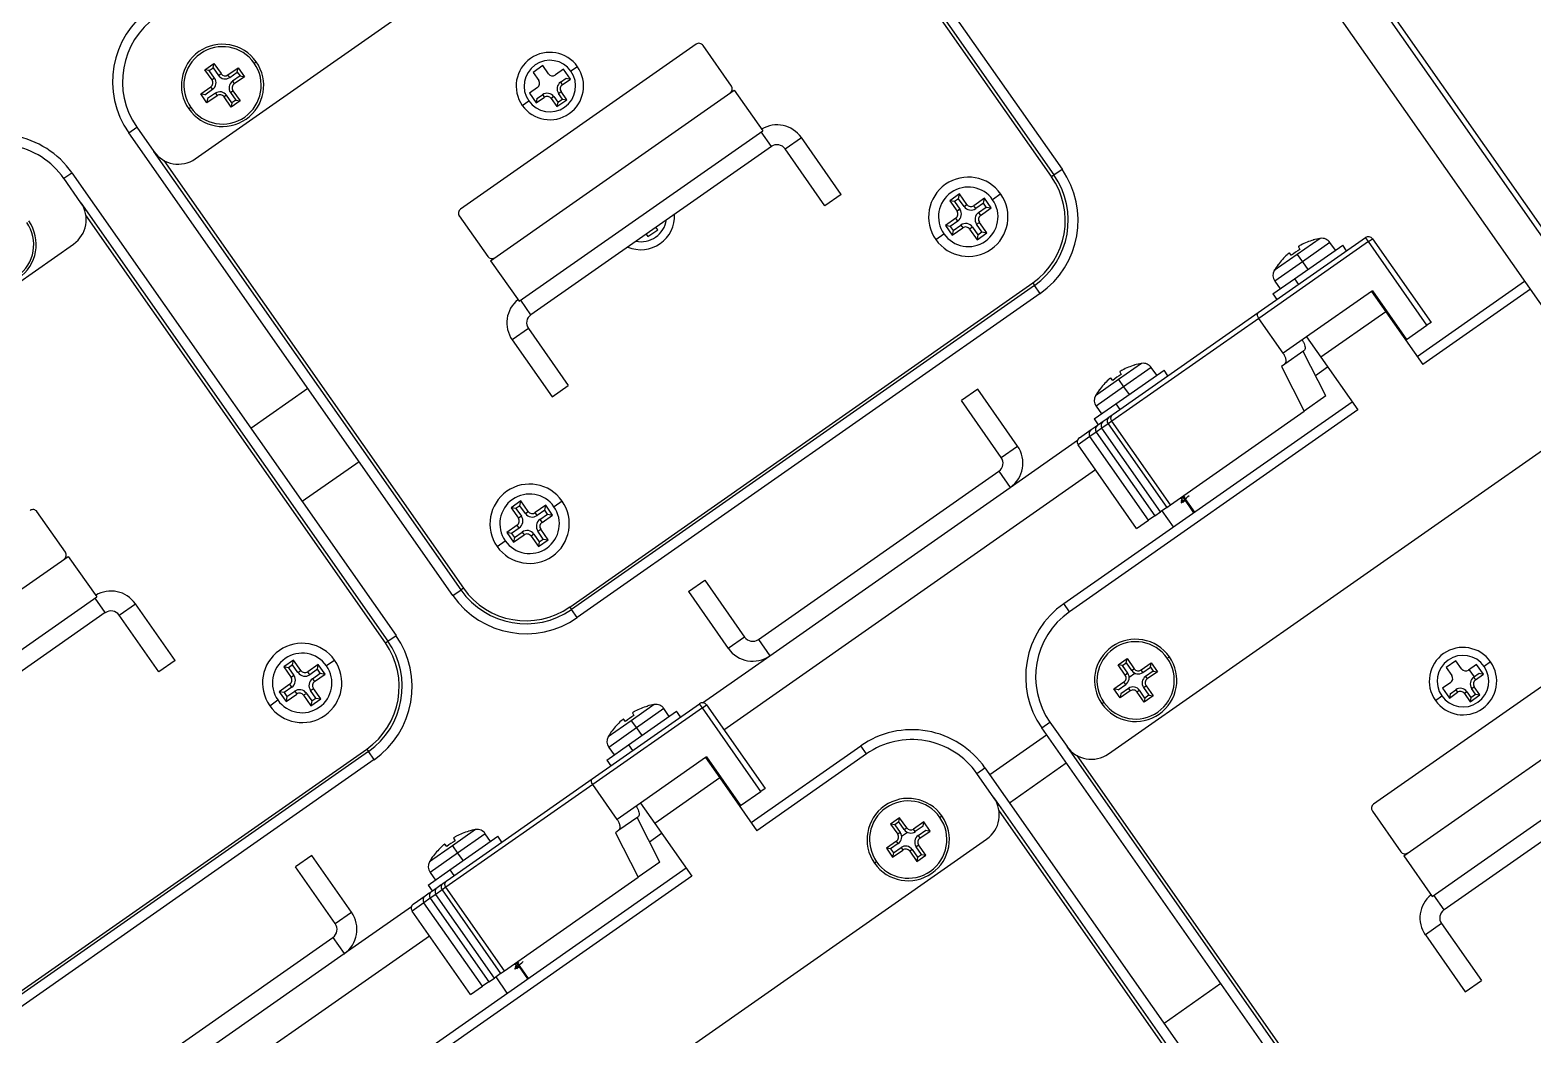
# Model space of a CAD drawing. Header units: millimetres. Extents: x 152904052 to 153933663, y 538271515 to 539240469.
# Drawn here: x 153339870.4 to 153340022, y 538937704.6 to 538937806 of the extents above; entities that cross this region are included whole.
import ezdxf

# ---------------------------------------------------------------- set-up
doc = ezdxf.new("R2010")
doc.units = ezdxf.units.MM
doc.layers.add('POWR', color=5, linetype='Continuous')

msp = doc.modelspace()

# ---------------------------------------------------------------- linework, layer by layer
at = {"layer": 'POWR', "color": 7}
for p, q in [((153340128.75, 538937633.96), (153339942.11, 538937900.51)), ((153339942.52, 538937900.8), (153340129.16, 538937634.24)), ((153340125.48, 538937631.66), (153339938.84, 538937898.22)), ((153339941.79, 538937838.64), (153339974.49, 538937791.95)), ((153339942.69, 538937835.61), (153339973.67, 538937791.37)), ((153339973.42, 538937791.2), (153339943.2, 538937834.36)), ((153339887.07, 538937793), (153339941.96, 538937831.43)), ((153339937.58, 538937804.56), (153339913.82, 538937787.92)), ((153339941.14, 538937800.34), (153339938.28, 538937804.43)), ((153339888.05, 538937801.98), (153339888.95, 538937802.61)), ((153339888.48, 538937801.91), (153339888.05, 538937801.98)), ((153339888.77, 538937800.96), (153339888.05, 538937801.98)), ((153339888.48, 538937801.91), (153339888.87, 538937802.18)), ((153339889.02, 538937801.13), (153339888.48, 538937801.91)), ((153339888.87, 538937802.18), (153339888.95, 538937802.61)), ((153339888.87, 538937802.18), (153339889.41, 538937801.41)), ((153339888.95, 538937802.61), (153339889.67, 538937801.59)), ((153339889.41, 538937801.41), (153339889.67, 538937801.59)), ((153339890.36, 538937801.47), (153339891.39, 538937802.18)), ((153339890.54, 538937801.21), (153339890.36, 538937801.47)), ((153339890.54, 538937801.21), (153339891.31, 538937801.75)), ((153339891.31, 538937801.75), (153339891.39, 538937802.18)), ((153339891.31, 538937801.75), (153339891.59, 538937801.36)), ((153339891.39, 538937802.18), (153339892.02, 538937801.28)), ((153339893.01, 538937802.65), (153339893.22, 538937802.79)), ((153339922.12, 538937802.4), (153339921.14, 538937801.71)), ((153339921.14, 538937801.71), (153339921.71, 538937800.89)), ((153339922.69, 538937801.58), (153339922.12, 538937802.4)), ((153339924.21, 538937802.03), (153339923.39, 538937801.46)), ((153339924.9, 538937801.05), (153339924.21, 538937802.03)), ((153339925.62, 538937802.29), (153339924.96, 538937801.83)), ((153339887.62, 538937799.54), (153339888.64, 538937800.26)), ((153339888.05, 538937799.47), (153339888.82, 538937800.01)), ((153339888.82, 538937800.01), (153339888.64, 538937800.26)), ((153339889.02, 538937801.13), (153339888.77, 538937800.96)), ((153339891.59, 538937801.36), (153339890.82, 538937800.82)), ((153339890.82, 538937800.82), (153339890.99, 538937800.56)), ((153339892.02, 538937801.28), (153339890.99, 538937800.56)), ((153339891.59, 538937801.36), (153339892.02, 538937801.28)), ((153339916.86, 538937782.72), (153339941.43, 538937799.93)), ((153339921.59, 538937800.2), (153339920.77, 538937799.62)), ((153339923.9, 538937800.73), (153339924.47, 538937801.12)), ((153339923.9, 538937800.73), (153339924.08, 538937800.47)), ((153339924.08, 538937800.47), (153339924.9, 538937801.05)), ((153339924.47, 538937801.12), (153339924.9, 538937801.05)), ((153339941.43, 538937799.93), (153339944.3, 538937795.83)), ((153339888.25, 538937798.64), (153339887.62, 538937799.54)), ((153339888.05, 538937799.47), (153339887.62, 538937799.54)), ((153339889.27, 538937799.36), (153339888.25, 538937798.64)), ((153339888.32, 538937799.07), (153339888.25, 538937798.64)), ((153339889.1, 538937799.61), (153339888.32, 538937799.07)), ((153339889.1, 538937799.61), (153339889.27, 538937799.36)), ((153339890.22, 538937799.41), (153339889.97, 538937799.24)), ((153339890.69, 538937798.21), (153339889.97, 538937799.24)), ((153339890.76, 538937798.64), (153339890.22, 538937799.41)), ((153339890.62, 538937799.69), (153339890.87, 538937799.87)), ((153339890.62, 538937799.69), (153339891.16, 538937798.92)), ((153339891.59, 538937798.84), (153339890.69, 538937798.21)), ((153339890.76, 538937798.64), (153339890.69, 538937798.21)), ((153339891.16, 538937798.92), (153339890.76, 538937798.64)), ((153339890.87, 538937799.87), (153339891.59, 538937798.84)), ((153339891.16, 538937798.92), (153339891.59, 538937798.84)), ((153339920.05, 538937798.39), (153339920.7, 538937798.84)), ((153339920.77, 538937799.62), (153339921.46, 538937798.64)), ((153339921.46, 538937798.64), (153339922.28, 538937799.21)), ((153339921.53, 538937799.07), (153339921.46, 538937798.64)), ((153339921.53, 538937799.07), (153339922.1, 538937799.46)), ((153339922.1, 538937799.46), (153339922.28, 538937799.21)), ((153339923.22, 538937799.27), (153339922.97, 538937799.09)), ((153339922.97, 538937799.09), (153339923.55, 538937798.27)), ((153339923.22, 538937799.27), (153339923.62, 538937798.7)), ((153339923.55, 538937798.27), (153339924.53, 538937798.96)), ((153339923.62, 538937798.7), (153339923.55, 538937798.27)), ((153339923.62, 538937798.7), (153339924.1, 538937799.03)), ((153339923.7, 538937799.6), (153339923.96, 538937799.78)), ((153339924.1, 538937799.03), (153339923.7, 538937799.6)), ((153339924.53, 538937798.96), (153339923.96, 538937799.78)), ((153339924.1, 538937799.03), (153339924.53, 538937798.96)), ((153339886.62, 538937798.18), (153339886.42, 538937798.03)), ((153339880.36, 538937795.62), (153339881.18, 538937796.19)), ((153339913.05, 538937748.93), (153339880.36, 538937795.62)), ((153339881.18, 538937796.19), (153339882.9, 538937793.73)), ((153339919.72, 538937778.63), (153339944.3, 538937795.83)), ((153339945.17, 538937794.24), (153339944.13, 538937795.72)), ((153339945.17, 538937794.24), (153339920.92, 538937777.27)), ((153339946.56, 538937794), (153339948.2, 538937795.14)), ((153339950.57, 538937788.26), (153339946.56, 538937794)), ((153339952.21, 538937789.41), (153339948.2, 538937795.14)), ((153339913.87, 538937749.5), (153339882.9, 538937793.73)), ((153339883.89, 538937792.84), (153339914.12, 538937749.67)), ((153339873.8, 538937791.03), (153339874.62, 538937791.6)), ((153339875.52, 538937788.57), (153339873.8, 538937791.03)), ((153339874.62, 538937791.6), (153339907.32, 538937744.91)), ((153339973.42, 538937791.2), (153339973.67, 538937791.37)), ((153339973.67, 538937791.37), (153339974.49, 538937791.95)), ((153339952.21, 538937789.41), (153339950.57, 538937788.26)), ((153339964.14, 538937789.46), (153339963.16, 538937788.77)), ((153339964.05, 538937788.97), (153339964.14, 538937789.46)), ((153339964.89, 538937788.4), (153339964.14, 538937789.46)), ((153339968.3, 538937789.45), (153339967.48, 538937788.87)), ((153339875.52, 538937788.57), (153339906.5, 538937744.34)), ((153339963.16, 538937788.77), (153339963.9, 538937787.71)), ((153339963.65, 538937788.69), (153339963.16, 538937788.77)), ((153339964.05, 538937788.97), (153339963.65, 538937788.69)), ((153339963.65, 538937788.69), (153339964.19, 538937787.91)), ((153339964.19, 538937787.91), (153339963.9, 538937787.71)), ((153339964.6, 538937788.2), (153339964.05, 538937788.97)), ((153339964.6, 538937788.2), (153339964.89, 538937788.4)), ((153339966.65, 538937789.02), (153339965.58, 538937788.27)), ((153339965.78, 538937787.99), (153339965.58, 538937788.27)), ((153339966.56, 538937788.53), (153339965.78, 538937787.99)), ((153339966.07, 538937787.58), (153339966.85, 538937788.12)), ((153339966.27, 538937787.29), (153339967.34, 538937788.04)), ((153339966.56, 538937788.53), (153339966.65, 538937789.02)), ((153339966.85, 538937788.12), (153339966.56, 538937788.53)), ((153339967.34, 538937788.04), (153339966.65, 538937789.02)), ((153339966.85, 538937788.12), (153339967.34, 538937788.04)), ((153339906.25, 538937744.17), (153339876.03, 538937787.33)), ((153339913.7, 538937787.23), (153339916.57, 538937783.13)), ((153339963.78, 538937787.01), (153339962.72, 538937786.27)), ((153339963.98, 538937786.72), (153339963.2, 538937786.18)), ((153339963.49, 538937785.77), (153339964.27, 538937786.32)), ((153339963.98, 538937786.72), (153339963.78, 538937787.01)), ((153339964.27, 538937786.32), (153339964.47, 538937786.03)), ((153339965.86, 538937786.39), (153339966.15, 538937786.59)), ((153339966.4, 538937785.62), (153339965.86, 538937786.39)), ((153339966.07, 538937787.58), (153339966.27, 538937787.29)), ((153339966.89, 538937785.53), (153339966.15, 538937786.59)), ((153339932.55, 538937785.41), (153339932.72, 538937785.16)), ((153339932.72, 538937785.16), (153339933.71, 538937785.85)), ((153339933.71, 538937785.85), (153339933.53, 538937786.1)), ((153339961.75, 538937784.86), (153339962.57, 538937785.43)), ((153339962.72, 538937786.27), (153339963.4, 538937785.28)), ((153339963.2, 538937786.18), (153339962.72, 538937786.27)), ((153339963.2, 538937786.18), (153339963.49, 538937785.77)), ((153339963.4, 538937785.28), (153339964.47, 538937786.03)), ((153339963.49, 538937785.77), (153339963.4, 538937785.28)), ((153339965.45, 538937786.11), (153339965.16, 538937785.91)), ((153339965.16, 538937785.91), (153339965.91, 538937784.84)), ((153339965.45, 538937786.11), (153339966, 538937785.33)), ((153339965.91, 538937784.84), (153339966.89, 538937785.53)), ((153339966, 538937785.33), (153339965.91, 538937784.84)), ((153339966, 538937785.33), (153339966.4, 538937785.62)), ((153339966.4, 538937785.62), (153339966.89, 538937785.53)), ((153339994.28, 538937777.48), (153340005.09, 538937785.05)), ((153340000.53, 538937784.97), (153339998.21, 538937783.35)), ((153339999.83, 538937784.82), (153339999.84, 538937784.8)), ((153340005.38, 538937784.64), (153340005.09, 538937785.05)), ((153340005.38, 538937784.64), (153340005.79, 538937784.93)), ((153340005.79, 538937784.93), (153340011.7, 538937776.49)), ((153339819.9, 538937745.96), (153339874.79, 538937784.39)), ((153340005.38, 538937784.64), (153339994.32, 538937776.9)), ((153339998.21, 538937783.35), (153339995.89, 538937781.72)), ((153339997.64, 538937783.26), (153339997.44, 538937783.5)), ((153339997.94, 538937780.9), (153340002.79, 538937784.3)), ((153339998.21, 538937783.35), (153339998.73, 538937782.61)), ((153339998.33, 538937784.13), (153339998.48, 538937783.85)), ((153340001.51, 538937784.56), (153339998.73, 538937782.61)), ((153340002.06, 538937783.78), (153340001.51, 538937784.56)), ((153340003.19, 538937783.72), (153340002.79, 538937784.3)), ((153340011.29, 538937776.21), (153340005.38, 538937784.64)), ((153339916.86, 538937782.72), (153339919.72, 538937778.63)), ((153339998.73, 538937782.61), (153339995.94, 538937780.66)), ((153339996.29, 538937782.31), (153339996.27, 538937782.33)), ((153339998.73, 538937782.61), (153339999.27, 538937781.83)), ((153339924.84, 538937747.78), (153339971.53, 538937780.48)), ((153339971.7, 538937780.23), (153339925.01, 538937747.54)), ((153339971.53, 538937780.48), (153339971.7, 538937780.23)), ((153339972.28, 538937779.41), (153339971.7, 538937780.23)), ((153339995.75, 538937779.36), (153339997.94, 538937780.9)), ((153339995.94, 538937780.66), (153339996.48, 538937779.88)), ((153339997.94, 538937780.9), (153339998.34, 538937780.33)), ((153340010.29, 538937773.07), (153340021.14, 538937780.67)), ((153339920.92, 538937777.27), (153339919.89, 538937778.74)), ((153339972.28, 538937779.41), (153339925.59, 538937746.72)), ((153339995.75, 538937779.36), (153339996.15, 538937778.79)), ((153340005.7, 538937779.62), (153339999.15, 538937775.03)), ((153340005.8, 538937779.69), (153340005.7, 538937779.62)), ((153340005.7, 538937779.62), (153340007.14, 538937777.57)), ((153340005.8, 538937779.69), (153340009.24, 538937774.77)), ((153340005.97, 538937779.44), (153340005.87, 538937779.37)), ((153340006.03, 538937779.36), (153340005.97, 538937779.23)), ((153340021.72, 538937779.85), (153340010.86, 538937772.25)), ((153339979.63, 538937767.22), (153339994.28, 538937777.48)), ((153340007.14, 538937777.57), (153340000.58, 538937772.98)), ((153340007.14, 538937777.57), (153340010.86, 538937772.25)), ((153339920.67, 538937775.87), (153339919.04, 538937774.73)), ((153339920.67, 538937775.87), (153339924.69, 538937770.14)), ((153339994.32, 538937776.9), (153339979.51, 538937766.53)), ((153339996.79, 538937773.38), (153339994.32, 538937776.9)), ((153340009.24, 538937774.77), (153340011.29, 538937776.21)), ((153340011.7, 538937776.49), (153340011.29, 538937776.21)), ((153339919.04, 538937774.73), (153339923.05, 538937768.99)), ((153339999.15, 538937775.03), (153339996.79, 538937773.38)), ((153339999.15, 538937775.03), (153340000.58, 538937772.98)), ((153340009.24, 538937774.77), (153340009.14, 538937774.71)), ((153339998.88, 538937773.62), (153339996.97, 538937772.28)), ((153340001.09, 538937769.07), (153339998.8, 538937773.57)), ((153340000.58, 538937772.98), (153340004.31, 538937767.66)), ((153339979.92, 538937768.28), (153339984.77, 538937771.68)), ((153339982.51, 538937772.35), (153339980.19, 538937770.73)), ((153339980.3, 538937771.51), (153339980.46, 538937771.23)), ((153339983.49, 538937771.94), (153339980.7, 538937769.99)), ((153339981.8, 538937772.2), (153339981.81, 538937772.18)), ((153339984.03, 538937771.16), (153339983.49, 538937771.94)), ((153339985.17, 538937771.11), (153339984.77, 538937771.68)), ((153339996.97, 538937772.28), (153339996.63, 538937772.05)), ((153339996.63, 538937772.05), (153339998.92, 538937767.55)), ((153340000.04, 538937771.14), (153340001.27, 538937772)), ((153339898.42, 538937769.82), (153339892.69, 538937765.8)), ((153339923.05, 538937768.99), (153339924.69, 538937770.14)), ((153339965.98, 538937769.75), (153339964.34, 538937768.6)), ((153339969.99, 538937764.02), (153339965.98, 538937769.75)), ((153339980.19, 538937770.73), (153339977.87, 538937769.1)), ((153339980.7, 538937769.99), (153339977.92, 538937768.04)), ((153339978.27, 538937769.7), (153339978.25, 538937769.71)), ((153339979.62, 538937770.64), (153339979.42, 538937770.88)), ((153339980.19, 538937770.73), (153339980.7, 538937769.99)), ((153339980.7, 538937769.99), (153339981.25, 538937769.21)), ((153339968.35, 538937762.87), (153339964.34, 538937768.6)), ((153339974.66, 538937748.12), (153340003.74, 538937768.48)), ((153339977.73, 538937766.75), (153339979.92, 538937768.28)), ((153339979.16, 538937732.96), (153340029.75, 538937768.38)), ((153339979.92, 538937768.28), (153339980.32, 538937767.71)), ((153340001.09, 538937769.07), (153339998.92, 538937767.55)), ((153340004.31, 538937767.66), (153339975.23, 538937747.3)), ((153339977.73, 538937766.75), (153339978.13, 538937766.17)), ((153339977.92, 538937768.04), (153339978.46, 538937767.26)), ((153339978.62, 538937766.52), (153339979.03, 538937766.81)), ((153339979.03, 538937766.81), (153339979.06, 538937766.83)), ((153339979.03, 538937766.81), (153339979.08, 538937766.74)), ((153339979.06, 538937766.83), (153339979.25, 538937766.96)), ((153339979.25, 538937766.96), (153339979.63, 538937767.22)), ((153339985.42, 538937758.1), (153339998.92, 538937767.55)), ((153339976.23, 538937764.84), (153339977.42, 538937765.68)), ((153339977.93, 538937765.42), (153339977.3, 538937764.98)), ((153339977.42, 538937765.68), (153339977.83, 538937765.97)), ((153339977.83, 538937765.97), (153339977.86, 538937765.99)), ((153339977.83, 538937765.97), (153339977.88, 538937765.9)), ((153339977.86, 538937765.99), (153339978.05, 538937766.12)), ((153339978.5, 538937765.82), (153339977.93, 538937765.42)), ((153339977.93, 538937765.42), (153339983.84, 538937756.98)), ((153339977.93, 538937765.42), (153339983.84, 538937756.99)), ((153339977.93, 538937765.42), (153339977.93, 538937765.42)), ((153339978.05, 538937766.12), (153339978.62, 538937766.52)), ((153339979.13, 538937766.26), (153339978.5, 538937765.82)), ((153339984.41, 538937757.39), (153339978.5, 538937765.82)), ((153339979.51, 538937766.53), (153339979.13, 538937766.26)), ((153339979.13, 538937766.26), (153339985.04, 538937757.83)), ((153339979.13, 538937766.26), (153339985.04, 538937757.83)), ((153339979.13, 538937766.26), (153339979.13, 538937766.26)), ((153339985.42, 538937758.1), (153339979.51, 538937766.53)), ((153339968.35, 538937762.87), (153339969.99, 538937764.02)), ((153339969.26, 538937759.84), (153339976.06, 538937764.6)), ((153339977.3, 538937764.98), (153339976.11, 538937764.15)), ((153339982.01, 538937755.71), (153339976.11, 538937764.15)), ((153339983.21, 538937756.55), (153339977.3, 538937764.98)), ((153339903.59, 538937762.44), (153339897.85, 538937758.43)), ((153339940.37, 538937735.4), (153339977.85, 538937761.65)), ((153339943.86, 538937744.5), (153339968.11, 538937761.48)), ((153339968.11, 538937761.48), (153339969.26, 538937759.84)), ((153339945.01, 538937742.86), (153339969.26, 538937759.84)), ((153339919.91, 538937758.49), (153339918.92, 538937757.8)), ((153339919.41, 538937757.71), (153339918.92, 538937757.8)), ((153339918.92, 538937757.8), (153339919.67, 538937756.74)), ((153339919.82, 538937758), (153339919.41, 538937757.71)), ((153339919.41, 538937757.71), (153339919.96, 538937756.94)), ((153339919.82, 538937758), (153339919.91, 538937758.49)), ((153339920.36, 538937757.22), (153339919.82, 538937758)), ((153339920.65, 538937757.42), (153339919.91, 538937758.49)), ((153339922.41, 538937758.05), (153339921.35, 538937757.3)), ((153339922.33, 538937757.56), (153339921.55, 538937757.01)), ((153339922.33, 538937757.56), (153339922.41, 538937758.05)), ((153339922.61, 538937757.15), (153339922.33, 538937757.56)), ((153339923.1, 538937757.06), (153339922.41, 538937758.05)), ((153339924.07, 538937758.47), (153339923.25, 538937757.9)), ((153339985.04, 538937757.83), (153339984.41, 538937757.39)), ((153339985.72, 538937755.86), (153339984.57, 538937757.5)), ((153339985.04, 538937757.83), (153339985.42, 538937758.1)), ((153339985.04, 538937757.83), (153339985.04, 538937757.83)), ((153339986.37, 538937758.76), (153339986.56, 538937758.76)), ((153339986.66, 538937758.35), (153339986.47, 538937758.27)), ((153339986.62, 538937758.93), (153339987.76, 538937757.29)), ((153339986.66, 538937758.35), (153339986.89, 538937758.55)), ((153339986.83, 538937758.47), (153339986.66, 538937758.35)), ((153339986.69, 538937758.98), (153339987.83, 538937757.34)), ((153339873.97, 538937753.3), (153339871.1, 538937757.4)), ((153339919.55, 538937756.04), (153339918.48, 538937755.29)), ((153339919.75, 538937755.75), (153339919.55, 538937756.04)), ((153339919.96, 538937756.94), (153339919.67, 538937756.74)), ((153339920.36, 538937757.22), (153339920.65, 538937757.42)), ((153339921.55, 538937757.01), (153339921.35, 538937757.3)), ((153339921.83, 538937756.61), (153339922.61, 538937757.15)), ((153339921.83, 538937756.61), (153339922.04, 538937756.32)), ((153339922.04, 538937756.32), (153339923.1, 538937757.06)), ((153339922.61, 538937757.15), (153339923.1, 538937757.06)), ((153339982.01, 538937755.71), (153339983.21, 538937756.55)), ((153339983.84, 538937756.98), (153339983.21, 538937756.55)), ((153339983.84, 538937756.99), (153339984.41, 538937757.39)), ((153339983.84, 538937756.99), (153339983.84, 538937756.98)), ((153339917.51, 538937753.88), (153339918.33, 538937754.46)), ((153339918.48, 538937755.29), (153339919.17, 538937754.31)), ((153339918.97, 538937755.21), (153339918.48, 538937755.29)), ((153339919.75, 538937755.75), (153339918.97, 538937755.21)), ((153339918.97, 538937755.21), (153339919.26, 538937754.8)), ((153339919.17, 538937754.31), (153339920.23, 538937755.06)), ((153339919.26, 538937754.8), (153339919.17, 538937754.31)), ((153339919.26, 538937754.8), (153339920.03, 538937755.34)), ((153339920.03, 538937755.34), (153339920.23, 538937755.06)), ((153339921.22, 538937755.13), (153339920.93, 538937754.93)), ((153339920.93, 538937754.93), (153339921.68, 538937753.87)), ((153339921.22, 538937755.13), (153339921.76, 538937754.36)), ((153339921.63, 538937755.42), (153339921.91, 538937755.62)), ((153339922.17, 538937754.64), (153339921.63, 538937755.42)), ((153339921.68, 538937753.87), (153339922.66, 538937754.56)), ((153339921.76, 538937754.36), (153339922.17, 538937754.64)), ((153339922.66, 538937754.56), (153339921.91, 538937755.62)), ((153339922.17, 538937754.64), (153339922.66, 538937754.56)), ((153339921.76, 538937754.36), (153339921.68, 538937753.87)), ((153339849.68, 538937735.69), (153339874.26, 538937752.89)), ((153339874.26, 538937752.89), (153339877.13, 538937748.8)), ((153339936.82, 538937749.33), (153339938.45, 538937750.48)), ((153339938.45, 538937750.48), (153339942.47, 538937744.74)), ((153339852.55, 538937731.59), (153339877.13, 538937748.8)), ((153339878, 538937747.21), (153339876.96, 538937748.68)), ((153339913.05, 538937748.93), (153339913.87, 538937749.5)), ((153339914.12, 538937749.67), (153339913.87, 538937749.5)), ((153339936.82, 538937749.33), (153339940.83, 538937743.6)), ((153339878, 538937747.21), (153339853.75, 538937730.23)), ((153339879.39, 538937746.96), (153339881.03, 538937748.11)), ((153339883.4, 538937741.23), (153339879.39, 538937746.96)), ((153339885.04, 538937742.38), (153339881.03, 538937748.11)), ((153339924.84, 538937747.78), (153339925.01, 538937747.54)), ((153339925.59, 538937746.72), (153339925.01, 538937747.54)), ((153339975.23, 538937747.3), (153339974.66, 538937748.12)), ((153339906.25, 538937744.17), (153339906.5, 538937744.34)), ((153339906.5, 538937744.34), (153339907.32, 538937744.91)), ((153339942.47, 538937744.74), (153339940.83, 538937743.6)), ((153339943.86, 538937744.5), (153339945.01, 538937742.86)), ((153340029.67, 538937744.52), (153340005.91, 538937727.89)), ((153339885.04, 538937742.38), (153339883.4, 538937741.23)), ((153339896.97, 538937742.43), (153339895.99, 538937741.74)), ((153339896.88, 538937741.94), (153339896.97, 538937742.43)), ((153339897.72, 538937741.36), (153339896.97, 538937742.43)), ((153339901.13, 538937742.41), (153339900.31, 538937741.84)), ((153339938.23, 538937738.11), (153339945.01, 538937742.86)), ((153339980.14, 538937741.94), (153339981.04, 538937742.58)), ((153339980.96, 538937742.15), (153339981.04, 538937742.58)), ((153339981.04, 538937742.58), (153339981.76, 538937741.55)), ((153339985.1, 538937742.61), (153339985.31, 538937742.76)), ((153340014.21, 538937742.36), (153340013.23, 538937741.67)), ((153340014.78, 538937741.54), (153340014.21, 538937742.36)), ((153339895.99, 538937741.74), (153339896.73, 538937740.68)), ((153339896.48, 538937741.65), (153339895.99, 538937741.74)), ((153339896.88, 538937741.94), (153339896.48, 538937741.65)), ((153339896.48, 538937741.65), (153339897.02, 538937740.88)), ((153339897.02, 538937740.88), (153339896.73, 538937740.68)), ((153339897.43, 538937741.16), (153339896.88, 538937741.94)), ((153339897.43, 538937741.16), (153339897.72, 538937741.36)), ((153339899.48, 538937741.99), (153339898.41, 538937741.24)), ((153339898.61, 538937740.95), (153339898.41, 538937741.24)), ((153339899.39, 538937741.5), (153339898.61, 538937740.95)), ((153339898.9, 538937740.55), (153339899.68, 538937741.09)), ((153339899.1, 538937740.26), (153339900.17, 538937741)), ((153339899.39, 538937741.5), (153339899.48, 538937741.99)), ((153339899.68, 538937741.09), (153339899.39, 538937741.5)), ((153339900.17, 538937741), (153339899.48, 538937741.99)), ((153339899.68, 538937741.09), (153339900.17, 538937741)), ((153339980.57, 538937741.87), (153339980.14, 538937741.94)), ((153339980.86, 538937740.92), (153339980.14, 538937741.94)), ((153339980.57, 538937741.87), (153339980.96, 538937742.15)), ((153339981.11, 538937741.1), (153339980.57, 538937741.87)), ((153339981.11, 538937741.1), (153339980.86, 538937740.92)), ((153339980.96, 538937742.15), (153339981.5, 538937741.38)), ((153339981.25, 538937740.71), (153339981.82, 538937741.11)), ((153339981.5, 538937741.38), (153339981.76, 538937741.55)), ((153339982.45, 538937741.43), (153339983.48, 538937742.15)), ((153339982.63, 538937741.18), (153339982.45, 538937741.43)), ((153339982.63, 538937741.18), (153339983.4, 538937741.72)), ((153339983.68, 538937741.32), (153339982.91, 538937740.78)), ((153339984.11, 538937741.24), (153339983.08, 538937740.53)), ((153339983.4, 538937741.72), (153339983.48, 538937742.15)), ((153339983.4, 538937741.72), (153339983.68, 538937741.32)), ((153339983.48, 538937742.15), (153339984.11, 538937741.24)), ((153339983.68, 538937741.32), (153339984.11, 538937741.24)), ((153340013.23, 538937741.67), (153340013.8, 538937740.86)), ((153340016.3, 538937741.99), (153340015.48, 538937741.42)), ((153340016.07, 538937740.75), (153340015.56, 538937741.48)), ((153340015.99, 538937740.69), (153340016.56, 538937741.09)), ((153340016.17, 538937740.44), (153340016.99, 538937741.01)), ((153340016.99, 538937741.01), (153340016.3, 538937741.99)), ((153340016.56, 538937741.09), (153340016.99, 538937741.01)), ((153340017.71, 538937742.25), (153340017.05, 538937741.79)), ((153339896.61, 538937739.98), (153339895.54, 538937739.23)), ((153339896.81, 538937739.69), (153339896.03, 538937739.15)), ((153339896.81, 538937739.69), (153339896.61, 538937739.98)), ((153339898.69, 538937739.36), (153339898.98, 538937739.56)), ((153339899.23, 538937738.58), (153339898.69, 538937739.36)), ((153339898.9, 538937740.55), (153339899.1, 538937740.26)), ((153339899.72, 538937738.5), (153339898.98, 538937739.56)), ((153339979.71, 538937739.51), (153339980.73, 538937740.22)), ((153339980.34, 538937738.61), (153339979.71, 538937739.51)), ((153339980.14, 538937739.43), (153339979.71, 538937739.51)), ((153339980.14, 538937739.43), (153339980.91, 538937739.97)), ((153339981.36, 538937739.32), (153339980.34, 538937738.61)), ((153339981.19, 538937739.57), (153339980.41, 538937739.03)), ((153339980.91, 538937739.97), (153339980.73, 538937740.22)), ((153339981.19, 538937739.57), (153339981.36, 538937739.32)), ((153339982.31, 538937739.38), (153339982.06, 538937739.2)), ((153339982.85, 538937738.6), (153339982.31, 538937739.38)), ((153339982.71, 538937739.65), (153339982.96, 538937739.83)), ((153339982.71, 538937739.65), (153339983.25, 538937738.88)), ((153339982.91, 538937740.78), (153339983.08, 538937740.53)), ((153339982.96, 538937739.83), (153339983.68, 538937738.81)), ((153340008.95, 538937722.68), (153340033.52, 538937739.89)), ((153340013.68, 538937740.16), (153340012.86, 538937739.59)), ((153340012.86, 538937739.59), (153340013.55, 538937738.6)), ((153340013.62, 538937739.03), (153340014.19, 538937739.43)), ((153340014.19, 538937739.43), (153340014.37, 538937739.18)), ((153340015.79, 538937739.57), (153340016.05, 538937739.74)), ((153340016.19, 538937739), (153340015.79, 538937739.57)), ((153340015.99, 538937740.69), (153340016.17, 538937740.44)), ((153340016.62, 538937738.92), (153340016.05, 538937739.74)), ((153339894.58, 538937737.82), (153339895.4, 538937738.4)), ((153339895.54, 538937739.23), (153339896.23, 538937738.25)), ((153339896.03, 538937739.15), (153339895.54, 538937739.23)), ((153339896.03, 538937739.15), (153339896.32, 538937738.74)), ((153339896.23, 538937738.25), (153339897.3, 538937739)), ((153339896.32, 538937738.74), (153339896.23, 538937738.25)), ((153339896.32, 538937738.74), (153339897.1, 538937739.28)), ((153339897.1, 538937739.28), (153339897.3, 538937739)), ((153339898.28, 538937739.07), (153339897.99, 538937738.87)), ((153339897.99, 538937738.87), (153339898.74, 538937737.81)), ((153339898.28, 538937739.07), (153339898.83, 538937738.3)), ((153339898.74, 538937737.81), (153339899.72, 538937738.5)), ((153339898.83, 538937738.3), (153339898.74, 538937737.81)), ((153339898.83, 538937738.3), (153339899.23, 538937738.58)), ((153339899.23, 538937738.58), (153339899.72, 538937738.5)), ((153339927.11, 538937730.45), (153339937.92, 538937738.02)), ((153339933.36, 538937737.94), (153339931.04, 538937736.31)), ((153339932.65, 538937737.78), (153339932.67, 538937737.77)), ((153339938.21, 538937737.61), (153339937.92, 538937738.02)), ((153339938.21, 538937737.61), (153339938.62, 538937737.9)), ((153339938.62, 538937737.9), (153339944.53, 538937729.46)), ((153339978.71, 538937738.14), (153339978.51, 538937738)), ((153339980.41, 538937739.03), (153339980.34, 538937738.61)), ((153339982.78, 538937738.18), (153339982.06, 538937739.2)), ((153339983.68, 538937738.81), (153339982.78, 538937738.18)), ((153339982.85, 538937738.6), (153339982.78, 538937738.18)), ((153339983.25, 538937738.88), (153339982.85, 538937738.6)), ((153339983.25, 538937738.88), (153339983.68, 538937738.81)), ((153340012.14, 538937738.35), (153340012.79, 538937738.81)), ((153340013.55, 538937738.6), (153340014.37, 538937739.18)), ((153340013.62, 538937739.03), (153340013.55, 538937738.6)), ((153340015.31, 538937739.23), (153340015.06, 538937739.05)), ((153340015.06, 538937739.05), (153340015.64, 538937738.23)), ((153340015.31, 538937739.23), (153340015.71, 538937738.66)), ((153340015.64, 538937738.23), (153340016.62, 538937738.92)), ((153340015.71, 538937738.66), (153340015.64, 538937738.23)), ((153340015.71, 538937738.66), (153340016.19, 538937739)), ((153340016.19, 538937739), (153340016.62, 538937738.92)), ((153339938.21, 538937737.61), (153339927.15, 538937729.87)), ((153339931.04, 538937736.31), (153339928.72, 538937734.69)), ((153339930.47, 538937736.23), (153339930.27, 538937736.47)), ((153339930.77, 538937733.87), (153339935.62, 538937737.26)), ((153339931.04, 538937736.31), (153339931.56, 538937735.58)), ((153339931.16, 538937737.09), (153339931.31, 538937736.82)), ((153339934.34, 538937737.53), (153339931.56, 538937735.58)), ((153339934.88, 538937736.75), (153339934.34, 538937737.53)), ((153339936.02, 538937736.69), (153339935.62, 538937737.26)), ((153339944.12, 538937729.17), (153339938.21, 538937737.61)), ((153339931.56, 538937735.58), (153339928.77, 538937733.62)), ((153339929.12, 538937735.28), (153339929.1, 538937735.3)), ((153339931.56, 538937735.58), (153339932.1, 538937734.8)), ((153339967.2, 538937730.87), (153339972.93, 538937734.89)), ((153339972.45, 538937735.58), (153339973.27, 538937736.16)), ((153340005.14, 538937688.89), (153339972.45, 538937735.58)), ((153339973.27, 538937736.16), (153339974.99, 538937733.7)), ((153340011.81, 538937718.59), (153340036.39, 538937735.8)), ((153339857.67, 538937700.75), (153339904.36, 538937733.44)), ((153339904.36, 538937733.44), (153339904.53, 538937733.2)), ((153339928.58, 538937732.33), (153339930.77, 538937733.87)), ((153339928.77, 538937733.62), (153339929.31, 538937732.85)), ((153339930.77, 538937733.87), (153339931.17, 538937733.29)), ((153339943.12, 538937726.03), (153339954.18, 538937733.78)), ((153339954.75, 538937732.96), (153339954.18, 538937733.78)), ((153340005.96, 538937689.46), (153339974.99, 538937733.7)), ((153340037.26, 538937734.21), (153340013.01, 538937717.23)), ((153339904.53, 538937733.2), (153339857.84, 538937700.5)), ((153339905.11, 538937732.38), (153339858.41, 538937699.68)), ((153339905.11, 538937732.38), (153339904.53, 538937733.2)), ((153339928.58, 538937732.33), (153339928.98, 538937731.76)), ((153339938.53, 538937732.59), (153339931.98, 538937728)), ((153339938.63, 538937732.66), (153339938.53, 538937732.59)), ((153339938.53, 538937732.59), (153339939.96, 538937730.54)), ((153339938.63, 538937732.66), (153339942.07, 538937727.74)), ((153339938.8, 538937732.41), (153339938.7, 538937732.34)), ((153339938.86, 538937732.33), (153339938.8, 538937732.2)), ((153339954.75, 538937732.96), (153339943.69, 538937725.21)), ((153339969.18, 538937728.04), (153339974.91, 538937732.06)), ((153339975.98, 538937732.8), (153340006.21, 538937689.64)), ((153339912.46, 538937720.19), (153339927.11, 538937730.45)), ((153339939.96, 538937730.54), (153339933.41, 538937725.95)), ((153339939.96, 538937730.54), (153339943.69, 538937725.21)), ((153339965.89, 538937730.99), (153339966.71, 538937731.57)), ((153339967.61, 538937728.54), (153339965.89, 538937730.99)), ((153339966.71, 538937731.57), (153339999.41, 538937684.88)), ((153339927.15, 538937729.87), (153339912.34, 538937719.5)), ((153339929.62, 538937726.35), (153339927.15, 538937729.87)), ((153339942.07, 538937727.74), (153339944.12, 538937729.17)), ((153339944.53, 538937729.46), (153339944.12, 538937729.17)), ((153339931.98, 538937728), (153339929.62, 538937726.35)), ((153339931.98, 538937728), (153339933.41, 538937725.95)), ((153339942.07, 538937727.74), (153339941.97, 538937727.67)), ((153339967.61, 538937728.54), (153339998.59, 538937684.3)), ((153339998.34, 538937684.13), (153339968.12, 538937727.29)), ((153340005.79, 538937727.19), (153340008.66, 538937723.09)), ((153339931.71, 538937726.59), (153339929.8, 538937725.25)), ((153339933.92, 538937722.03), (153339931.63, 538937726.53)), ((153339933.41, 538937725.95), (153339937.14, 538937720.63)), ((153339958.1, 538937726.52), (153339957.2, 538937725.88)), ((153339957.2, 538937725.88), (153339957.92, 538937724.86)), ((153339957.63, 538937725.81), (153339957.2, 538937725.88)), ((153339958.03, 538937726.09), (153339957.63, 538937725.81)), ((153339957.63, 538937725.81), (153339958.17, 538937725.04)), ((153339958.03, 538937726.09), (153339958.1, 538937726.52)), ((153339958.57, 538937725.32), (153339958.03, 538937726.09)), ((153339958.82, 538937725.49), (153339958.1, 538937726.52)), ((153339960.54, 538937726.09), (153339959.52, 538937725.37)), ((153339960.47, 538937725.66), (153339959.69, 538937725.12)), ((153339960.47, 538937725.66), (153339960.54, 538937726.09)), ((153339961.17, 538937725.18), (153339960.54, 538937726.09)), ((153339962.17, 538937726.55), (153339962.37, 538937726.7)), ((153339911.99, 538937685.93), (153339966.88, 538937724.36)), ((153339912.75, 538937721.25), (153339917.6, 538937724.65)), ((153339915.34, 538937725.32), (153339913.02, 538937723.69)), ((153339913.13, 538937724.47), (153339913.29, 538937724.2)), ((153339916.32, 538937724.91), (153339913.53, 538937722.96)), ((153339914.63, 538937725.17), (153339914.64, 538937725.15)), ((153339916.86, 538937724.13), (153339916.32, 538937724.91)), ((153339918, 538937724.07), (153339917.6, 538937724.65)), ((153339929.8, 538937725.25), (153339929.46, 538937725.01)), ((153339929.46, 538937725.01), (153339931.75, 538937720.51)), ((153339932.87, 538937724.1), (153339934.1, 538937724.97)), ((153339957.8, 538937724.16), (153339956.77, 538937723.45)), ((153339957.97, 538937723.91), (153339957.8, 538937724.16)), ((153339958.17, 538937725.04), (153339957.92, 538937724.86)), ((153339958.31, 538937724.65), (153339958.89, 538937725.05)), ((153339958.57, 538937725.32), (153339958.82, 538937725.49)), ((153339959.69, 538937725.12), (153339959.52, 538937725.37)), ((153339959.97, 538937724.72), (153339960.74, 538937725.26)), ((153339959.97, 538937724.72), (153339960.15, 538937724.47)), ((153339960.15, 538937724.47), (153339961.17, 538937725.18)), ((153339960.74, 538937725.26), (153339961.17, 538937725.18)), ((153339898.81, 538937722.72), (153339897.17, 538937721.57)), ((153339902.82, 538937716.98), (153339898.81, 538937722.72)), ((153339913.02, 538937723.69), (153339910.69, 538937722.07)), ((153339913.53, 538937722.96), (153339910.75, 538937721.01)), ((153339911.1, 538937722.66), (153339911.08, 538937722.68)), ((153339912.45, 538937723.61), (153339912.24, 538937723.85)), ((153339913.02, 538937723.69), (153339913.53, 538937722.96)), ((153339913.53, 538937722.96), (153339914.08, 538937722.18)), ((153339956.77, 538937723.45), (153339957.4, 538937722.55)), ((153339957.2, 538937723.37), (153339956.77, 538937723.45)), ((153339957.97, 538937723.91), (153339957.2, 538937723.37)), ((153339957.2, 538937723.37), (153339957.48, 538937722.97)), ((153339957.4, 538937722.55), (153339958.43, 538937723.26)), ((153339957.48, 538937722.97), (153339957.4, 538937722.55)), ((153339957.48, 538937722.97), (153339958.25, 538937723.51)), ((153339958.25, 538937723.51), (153339958.43, 538937723.26)), ((153339959.38, 538937723.32), (153339959.12, 538937723.14)), ((153339959.12, 538937723.14), (153339959.84, 538937722.12)), ((153339959.38, 538937723.32), (153339959.92, 538937722.54)), ((153339959.77, 538937723.59), (153339960.02, 538937723.77)), ((153339960.31, 538937722.82), (153339959.77, 538937723.59)), ((153339959.84, 538937722.12), (153339960.74, 538937722.75)), ((153339959.92, 538937722.54), (153339960.31, 538937722.82)), ((153339960.74, 538937722.75), (153339960.02, 538937723.77)), ((153339960.31, 538937722.82), (153339960.74, 538937722.75)), ((153340008.95, 538937722.68), (153340011.81, 538937718.59)), ((153339901.18, 538937715.84), (153339897.17, 538937721.57)), ((153339907.49, 538937701.08), (153339936.57, 538937721.45)), ((153339910.56, 538937719.71), (153339912.75, 538937721.25)), ((153339912.75, 538937721.25), (153339913.15, 538937720.68)), ((153339933.92, 538937722.03), (153339931.75, 538937720.51)), ((153339955.78, 538937722.08), (153339955.57, 538937721.94)), ((153339959.92, 538937722.54), (153339959.84, 538937722.12)), ((153339937.14, 538937720.63), (153339908.06, 538937700.26)), ((153339910.56, 538937719.71), (153339910.96, 538937719.14)), ((153339910.75, 538937721.01), (153339911.29, 538937720.23)), ((153339911.45, 538937719.49), (153339911.86, 538937719.77)), ((153339911.86, 538937719.77), (153339911.89, 538937719.79)), ((153339911.86, 538937719.77), (153339911.91, 538937719.71)), ((153339911.89, 538937719.79), (153339912.08, 538937719.93)), ((153339912.08, 538937719.93), (153339912.46, 538937720.19)), ((153339918.25, 538937711.06), (153339931.75, 538937720.51)), ((153339909.06, 538937717.81), (153339910.25, 538937718.65)), ((153339910.76, 538937718.39), (153339910.13, 538937717.95)), ((153339910.25, 538937718.65), (153339910.66, 538937718.93)), ((153339910.66, 538937718.93), (153339910.69, 538937718.95)), ((153339910.66, 538937718.93), (153339910.71, 538937718.87)), ((153339910.69, 538937718.95), (153339910.88, 538937719.09)), ((153339911.33, 538937718.79), (153339910.76, 538937718.39)), ((153339910.76, 538937718.39), (153339916.66, 538937709.95)), ((153339910.76, 538937718.39), (153339916.67, 538937709.95)), ((153339910.76, 538937718.39), (153339910.76, 538937718.39)), ((153339910.88, 538937719.09), (153339911.45, 538937719.49)), ((153339911.96, 538937719.23), (153339911.33, 538937718.79)), ((153339917.24, 538937710.35), (153339911.33, 538937718.79)), ((153339912.34, 538937719.5), (153339911.96, 538937719.23)), ((153339911.96, 538937719.23), (153339917.86, 538937710.79)), ((153339911.96, 538937719.23), (153339917.87, 538937710.79)), ((153339911.96, 538937719.23), (153339911.96, 538937719.23)), ((153339918.25, 538937711.06), (153339912.34, 538937719.5)), ((153340013.01, 538937717.23), (153340011.98, 538937718.7)), ((153339901.18, 538937715.84), (153339902.82, 538937716.98)), ((153339902.09, 538937712.81), (153339908.89, 538937717.57)), ((153339910.13, 538937717.95), (153339908.93, 538937717.11)), ((153339914.84, 538937708.68), (153339908.93, 538937717.11)), ((153339916.04, 538937709.51), (153339910.13, 538937717.95)), ((153340012.76, 538937715.84), (153340011.13, 538937714.69)), ((153340012.76, 538937715.84), (153340016.78, 538937710.1)), ((153339873.2, 538937688.37), (153339910.68, 538937714.61)), ((153339876.69, 538937697.47), (153339900.94, 538937714.44)), ((153339900.94, 538937714.44), (153339902.09, 538937712.81)), ((153340011.13, 538937714.69), (153340015.14, 538937708.95)), ((153339877.84, 538937695.83), (153339902.09, 538937712.81)), ((153339917.86, 538937710.79), (153339917.24, 538937710.35)), ((153339917.87, 538937710.79), (153339917.86, 538937710.79)), ((153339917.87, 538937710.79), (153339918.25, 538937711.06)), ((153339919.2, 538937711.73), (153339919.39, 538937711.73)), ((153339919.45, 538937711.9), (153339920.59, 538937710.26)), ((153339919.49, 538937711.32), (153339919.72, 538937711.51)), ((153339919.66, 538937711.44), (153339919.49, 538937711.32)), ((153339919.51, 538937711.95), (153339920.66, 538937710.31)), ((153339914.84, 538937708.68), (153339916.04, 538937709.51)), ((153339916.66, 538937709.95), (153339916.04, 538937709.51)), ((153339916.67, 538937709.95), (153339916.66, 538937709.95)), ((153339916.67, 538937709.95), (153339917.24, 538937710.35)), ((153339918.54, 538937708.83), (153339917.4, 538937710.46)), ((153339990.51, 538937709.78), (153339984.78, 538937705.76)), ((153340015.14, 538937708.95), (153340016.78, 538937710.1))]:
    msp.add_line(p, q, dxfattribs=at)
for centre, radius, start, end in [((153339887.73, 538937800.78), 9, 125, 215), ((153339887.73, 538937800.78), 8, 125, 215), ((153339889.82, 538937800.41), 4.15, 35, 215), ((153339937.87, 538937804.15), 0.5, 35, 125), ((153339889.82, 538937800.41), 3.9, 35, 215), ((153339922.83, 538937800.34), 3.4, 35, 215), ((153339889.82, 538937800.41), 4.15, 215, 35), ((153339889.82, 538937800.41), 3.9, 215, 35), ((153339890.08, 538937801.87), 0.5, 215, 305), ((153339922.83, 538937800.34), 3.4, 215, 35), ((153339922.83, 538937800.34), 2.6, 35, 215), ((153339922.83, 538937800.34), 2.6, 215, 35), ((153339923.1, 538937801.87), 0.5, 215, 305), ((153339888.36, 538937800.67), 0.5, 305, 35), ((153339888.36, 538937800.67), 0.807, 305, 35), ((153339890.08, 538937801.87), 0.807, 215, 305), ((153339891.28, 538937800.15), 0.807, 125, 215), ((153339891.28, 538937800.15), 0.5, 125, 215), ((153339921.3, 538937800.61), 0.5, 305, 35), ((153339924.37, 538937800.07), 0.807, 125, 215), ((153339924.37, 538937800.07), 0.5, 125, 215), ((153339940.73, 538937800.05), 0.5, 305, 35), ((153339889.56, 538937798.95), 0.807, 35, 125), ((153339889.56, 538937798.95), 0.5, 35, 125), ((153339922.56, 538937798.8), 0.807, 35, 125), ((153339922.56, 538937798.8), 0.5, 35, 125), ((153339867.25, 538937786.44), 9, 35, 125), ((153339945.74, 538937793.42), 3, 35, 121.1774), ((153339867.25, 538937786.44), 8, 35, 125), ((153339945.74, 538937793.42), 1, 35, 125), ((153339885.35, 538937795.46), 3, 215, 305), ((153339965.03, 538937787.15), 4, 35, 215), ((153339967.11, 538937786.78), 7.7, 305, 35), ((153339967.11, 538937786.78), 8, 305, 35), ((153339967.11, 538937786.78), 9, 305, 35), ((153339965.03, 538937787.15), 4, 215, 35), ((153339965.03, 538937787.15), 3, 35, 215), ((153339873.07, 538937786.85), 3, 305, 35), ((153339914.11, 538937787.51), 0.5, 125, 215), ((153339965.03, 538937787.15), 3, 215, 35), ((153339963.49, 538937787.42), 0.851, 305, 35), ((153339965.3, 538937788.68), 0.851, 215, 305), ((153339965.3, 538937788.68), 0.5, 215, 305), ((153339866.88, 538937784.35), 4.15, 215, 35), ((153339866.88, 538937784.35), 3.9, 215, 35), ((153339932.01, 538937787.23), 3.4, 246.9657, 3.0343), ((153339932.01, 538937787.23), 2.6, 258.8131, 351.1869), ((153339963.49, 538937787.42), 0.5, 305, 35), ((153339964.76, 538937785.62), 0.851, 35, 125), ((153339966.56, 538937786.88), 0.851, 125, 215), ((153339966.56, 538937786.88), 0.5, 125, 215), ((153339964.76, 538937785.62), 0.5, 35, 125), ((153340001.59, 538937778.52), 6.52, 105.6083, 117.5152), ((153340001.56, 538937778.55), 6.5, 99.1279, 105.5214), ((153340000.69, 538937783.98), 1, 35, 99.1279), ((153340005.38, 538937784.64), 0.5, 35, 125), ((153340001.59, 538937778.52), 6.52, 132.4848, 144.3917), ((153340001.67, 538937778.4), 6.32, 120.3185, 129.6814), ((153339916.98, 538937783.42), 0.5, 215, 305), ((153340001.56, 538937778.55), 6.5, 144.4786, 150.8721), ((153339996.76, 538937781.23), 1, 150.8721, 215), ((153339921.49, 538937776.45), 3, 128.8226, 215), ((153339921.49, 538937776.45), 1, 125, 215), ((153339983.65, 538937765.78), 6.32, 120.3185, 129.6814), ((153339983.57, 538937765.9), 6.52, 105.6083, 117.5152), ((153339983.54, 538937765.94), 6.5, 99.1279, 105.5214), ((153339982.67, 538937771.37), 1, 35, 99.1279), ((153339983.54, 538937765.94), 6.5, 144.4786, 150.8721), ((153339983.57, 538937765.9), 6.52, 132.4848, 144.3917), ((153339978.74, 538937768.61), 1, 150.8721, 215), ((153339979.54, 538937766.55), 0.5, 125, 215), ((153339979.54, 538937766.55), 0.499, 125.07, 215.0698), ((153339979.02, 538937766.73), 0.103, 37.4159, 66.5165), ((153339977.71, 538937765.27), 0.499, 125.07, 215.0698), ((153339978.34, 538937765.71), 0.5, 125, 215), ((153339978.34, 538937765.71), 0.499, 125.07, 215.0698), ((153339977.82, 538937765.89), 0.103, 37.4159, 66.5165), ((153339978.91, 538937766.11), 0.499, 125.07, 215.0698), ((153339967.54, 538937762.3), 3, 305, 35), ((153339967.54, 538937762.3), 1, 305, 35), ((153339920.79, 538937756.18), 4, 35, 215), ((153339920.79, 538937756.18), 3, 35, 215), ((153339870.7, 538937757.11), 0.5, 35, 125), ((153339920.79, 538937756.18), 4, 215, 35), ((153339920.79, 538937756.18), 3, 215, 35), ((153339919.26, 538937756.45), 0.5, 305, 35), ((153339919.26, 538937756.45), 0.851, 305, 35), ((153339921.06, 538937757.71), 0.851, 215, 305), ((153339921.06, 538937757.71), 0.5, 215, 305), ((153339922.32, 538937755.91), 0.851, 125, 215), ((153339922.32, 538937755.91), 0.5, 125, 215), ((153339920.52, 538937754.65), 0.851, 35, 125), ((153339920.52, 538937754.65), 0.5, 35, 125), ((153339873.56, 538937753.02), 0.5, 305, 35), ((153339878.57, 538937746.39), 3, 35, 121.1774), ((153339920.42, 538937754.09), 9, 215, 305), ((153339920.42, 538937754.09), 8, 215, 305), ((153339920.42, 538937754.09), 7.7, 215, 305), ((153339878.57, 538937746.39), 1, 35, 125), ((153339979.82, 538937740.74), 9, 125, 215), ((153339979.82, 538937740.74), 8, 125, 215), ((153339897.85, 538937740.12), 4, 35, 215), ((153339899.94, 538937739.75), 7.7, 305, 35), ((153339899.94, 538937739.75), 8, 305, 35), ((153339899.94, 538937739.75), 9, 305, 35), ((153339943.29, 538937745.32), 1, 215, 305), ((153339981.91, 538937740.38), 4.15, 35, 215), ((153339981.91, 538937740.38), 3.9, 35, 215), ((153339897.85, 538937740.12), 4, 215, 35), ((153339897.85, 538937740.12), 3, 35, 215), ((153339943.29, 538937745.32), 3, 215, 305), ((153339981.91, 538937740.38), 4.15, 215, 35), ((153339981.91, 538937740.38), 3.9, 215, 35), ((153340014.92, 538937740.3), 3.4, 35, 215), ((153340014.92, 538937740.3), 2.6, 35, 215), ((153339897.85, 538937740.12), 3, 215, 35), ((153339896.32, 538937740.39), 0.851, 305, 35), ((153339898.13, 538937741.65), 0.851, 215, 305), ((153339898.13, 538937741.65), 0.5, 215, 305), ((153339980.45, 538937740.63), 0.5, 305, 35), ((153339980.45, 538937740.63), 0.807, 305, 35), ((153339982.17, 538937741.84), 0.807, 215, 305), ((153339982.17, 538937741.84), 0.5, 215, 305), ((153340014.92, 538937740.3), 3.4, 215, 35), ((153340014.92, 538937740.3), 2.6, 215, 35), ((153340013.39, 538937740.57), 0.5, 305, 35), ((153340015.19, 538937741.83), 0.5, 215, 305), ((153339896.32, 538937740.39), 0.5, 305, 35), ((153339897.58, 538937738.59), 0.851, 35, 125), ((153339899.39, 538937739.85), 0.851, 125, 215), ((153339899.39, 538937739.85), 0.5, 125, 215), ((153339981.65, 538937738.91), 0.807, 35, 125), ((153339981.65, 538937738.91), 0.5, 35, 125), ((153339983.37, 538937740.12), 0.807, 125, 215), ((153339983.37, 538937740.12), 0.5, 125, 215), ((153340014.65, 538937738.77), 0.807, 35, 125), ((153340016.46, 538937740.03), 0.807, 125, 215), ((153340016.46, 538937740.03), 0.5, 125, 215), ((153339897.58, 538937738.59), 0.5, 35, 125), ((153339934.39, 538937731.52), 6.5, 99.1279, 105.5214), ((153339933.52, 538937736.95), 1, 35, 99.1279), ((153339938.21, 538937737.61), 0.5, 35, 125), ((153340014.65, 538937738.77), 0.5, 35, 125), ((153339934.42, 538937731.49), 6.52, 132.4848, 144.3917), ((153339934.5, 538937731.37), 6.32, 120.3185, 129.6814), ((153339934.42, 538937731.49), 6.52, 105.6083, 117.5152), ((153339934.39, 538937731.52), 6.5, 144.4786, 150.8721), ((153339959.34, 538937726.4), 9, 35, 125), ((153339929.59, 538937734.2), 1, 150.8721, 215), ((153339959.34, 538937726.4), 8, 35, 125), ((153339977.44, 538937735.42), 3, 215, 305), ((153339958.97, 538937724.32), 4.15, 35, 215), ((153339958.97, 538937724.32), 3.9, 35, 215), ((153339965.16, 538937726.82), 3, 305, 35), ((153340006.2, 538937727.48), 0.5, 125, 215), ((153339958.97, 538937724.32), 4.15, 215, 35), ((153339958.97, 538937724.32), 3.9, 215, 35), ((153339916.48, 538937718.75), 6.32, 120.3185, 129.6814), ((153339916.4, 538937718.87), 6.52, 105.6083, 117.5152), ((153339916.37, 538937718.9), 6.5, 99.1279, 105.5214), ((153339915.5, 538937724.33), 1, 35, 99.1279), ((153339957.51, 538937724.57), 0.5, 305, 35), ((153339957.51, 538937724.57), 0.807, 305, 35), ((153339959.23, 538937725.78), 0.807, 215, 305), ((153339959.23, 538937725.78), 0.5, 215, 305), ((153339960.43, 538937724.06), 0.807, 125, 215), ((153339960.43, 538937724.06), 0.5, 125, 215), ((153339916.37, 538937718.9), 6.5, 144.4786, 150.8721), ((153339916.4, 538937718.87), 6.52, 132.4848, 144.3917), ((153339958.71, 538937722.85), 0.807, 35, 125), ((153339958.71, 538937722.85), 0.5, 35, 125), ((153340009.07, 538937723.38), 0.5, 215, 305), ((153339911.57, 538937721.58), 1, 150.8721, 215), ((153339912.37, 538937719.52), 0.5, 125, 215), ((153339912.37, 538937719.52), 0.499, 125.07, 215.0698), ((153339911.85, 538937719.7), 0.103, 37.4159, 66.5165), ((153339910.54, 538937718.24), 0.499, 125.07, 215.0698), ((153339911.17, 538937718.68), 0.5, 125, 215), ((153339911.17, 538937718.68), 0.499, 125.07, 215.0698), ((153339910.65, 538937718.86), 0.103, 37.4159, 66.5165), ((153339911.74, 538937719.08), 0.499, 125.07, 215.0698), ((153340013.58, 538937716.41), 3, 128.8226, 215), ((153339900.37, 538937715.26), 3, 305, 35), ((153340013.58, 538937716.41), 1, 125, 215), ((153339900.37, 538937715.26), 1, 305, 35)]:
    msp.add_arc(centre, radius, start, end, dxfattribs=at)
for points, knots in [([(153339997.44, 538937783.5), (153339997.43, 538937783.5), (153339997.42, 538937783.51), (153339997.36, 538937783.47), (153339997.28, 538937783.41), (153339997.22, 538937783.35), (153339997.19, 538937783.33)], [0, 0, 0, 0, 0.250648, 0.499754, 0.7491, 1, 1, 1, 1]), ([(153339997.19, 538937783.33), (153339997.22, 538937783.35), (153339997.28, 538937783.41), (153339997.36, 538937783.47), (153339997.42, 538937783.51), (153339997.43, 538937783.5), (153339997.44, 538937783.5)], [0, 0, 0, 0, 0.2506482, 0.4997541, 0.7490998, 1, 1, 1, 1]), ([(153339998.58, 538937784.3), (153339998.54, 538937784.28), (153339998.47, 538937784.24), (153339998.39, 538937784.19), (153339998.33, 538937784.15), (153339998.33, 538937784.13), (153339998.33, 538937784.13)], [0, 0, 0, 0, 0.250648, 0.499754, 0.7491, 1, 1, 1, 1]), ([(153339994.32, 538937776.9), (153339994.3, 538937776.94), (153339994.25, 538937777.02), (153339994.2, 538937777.16), (153339994.18, 538937777.29), (153339994.21, 538937777.41), (153339994.26, 538937777.46), (153339994.28, 538937777.48)], [0, 0, 0, 0, 0.163518, 0.344285, 0.539301, 0.775308, 1, 1, 1, 1]), ([(153339998.7, 538937774.72), (153339998.75, 538937774.64), (153339998.85, 538937774.48), (153339998.96, 538937774.22), (153339999.01, 538937773.96), (153339998.99, 538937773.74), (153339998.92, 538937773.66), (153339998.88, 538937773.62)], [0, 0, 0, 0, 0.1747357, 0.3635479, 0.5596916, 0.7878702, 1, 1, 1, 1]), ([(153339996.97, 538937772.28), (153339997.01, 538937772.34), (153339997.11, 538937772.45), (153339997.09, 538937772.76), (153339996.97, 538937773.09), (153339996.85, 538937773.29), (153339996.79, 538937773.38)], [0, 0, 0, 0, 0.273241, 0.566326, 0.792171, 1, 1, 1, 1]), ([(153339980.56, 538937771.68), (153339980.52, 538937771.66), (153339980.45, 538937771.63), (153339980.36, 538937771.57), (153339980.31, 538937771.53), (153339980.31, 538937771.51), (153339980.3, 538937771.51)], [0, 0, 0, 0, 0.250648, 0.499754, 0.7491, 1, 1, 1, 1]), ([(153339979.42, 538937770.88), (153339979.41, 538937770.89), (153339979.39, 538937770.89), (153339979.33, 538937770.85), (153339979.25, 538937770.79), (153339979.19, 538937770.74), (153339979.16, 538937770.71)], [0, 0, 0, 0, 0.250648, 0.499754, 0.7491, 1, 1, 1, 1]), ([(153339979.16, 538937770.71), (153339979.19, 538937770.74), (153339979.25, 538937770.79), (153339979.33, 538937770.85), (153339979.39, 538937770.89), (153339979.41, 538937770.89), (153339979.42, 538937770.88)], [0, 0, 0, 0, 0.250648, 0.499754, 0.7491, 1, 1, 1, 1]), ([(153339979.51, 538937766.53), (153339979.49, 538937766.57), (153339979.44, 538937766.66), (153339979.41, 538937766.8), (153339979.43, 538937766.96), (153339979.5, 538937767.12), (153339979.59, 538937767.19), (153339979.63, 538937767.22)], [0, 0, 0, 0, 0.174928, 0.36388, 0.560047, 0.788091, 1, 1, 1, 1]), ([(153339976.23, 538937764.84), (153339976.17, 538937764.79), (153339976.06, 538937764.69), (153339976, 538937764.49), (153339976.02, 538937764.29), (153339976.08, 538937764.19), (153339976.11, 538937764.15)], [0, 0, 0, 0, 0.270336, 0.562527, 0.789797, 1, 1, 1, 1]), ([(153339986.49, 538937758.31), (153339986.49, 538937758.32), (153339986.5, 538937758.35), (153339986.77, 538937758.59), (153339987.13, 538937758.88), (153339987.32, 538937759.03)], [0, 0, 0, 0, 0.212902, 0.581197, 1, 1, 1, 1]), ([(153339986.61, 538937758.69), (153339986.58, 538937758.63), (153339986.54, 538937758.49), (153339986.49, 538937758.35), (153339986.46, 538937758.29)], [0, 0, 0, 0, 0.4998935, 1, 1, 1, 1]), ([(153339986.88, 538937758.91), (153339986.79, 538937758.86), (153339986.62, 538937758.77), (153339986.54, 538937758.74), (153339986.56, 538937758.78), (153339986.57, 538937758.79)], [0, 0, 0, 0, 0.402272, 0.802406, 1, 1, 1, 1]), ([(153339930.27, 538937736.47), (153339930.26, 538937736.47), (153339930.25, 538937736.47), (153339930.19, 538937736.44), (153339930.1, 538937736.37), (153339930.04, 538937736.32), (153339930.01, 538937736.29)], [0, 0, 0, 0, 0.250648, 0.499754, 0.7491, 1, 1, 1, 1]), ([(153339930.01, 538937736.29), (153339930.04, 538937736.32), (153339930.1, 538937736.37), (153339930.19, 538937736.44), (153339930.25, 538937736.47), (153339930.26, 538937736.47), (153339930.27, 538937736.47)], [0, 0, 0, 0, 0.250648, 0.499754, 0.7491, 1, 1, 1, 1]), ([(153339931.41, 538937737.27), (153339931.37, 538937737.25), (153339931.3, 538937737.21), (153339931.22, 538937737.16), (153339931.16, 538937737.11), (153339931.16, 538937737.1), (153339931.16, 538937737.09)], [0, 0, 0, 0, 0.250648, 0.499754, 0.7491, 1, 1, 1, 1]), ([(153339927.15, 538937729.87), (153339927.13, 538937729.91), (153339927.07, 538937729.99), (153339927.03, 538937730.13), (153339927.01, 538937730.26), (153339927.04, 538937730.38), (153339927.09, 538937730.43), (153339927.11, 538937730.45)], [0, 0, 0, 0, 0.1635184, 0.3442853, 0.5393013, 0.7753085, 1, 1, 1, 1]), ([(153339931.53, 538937727.68), (153339931.58, 538937727.61), (153339931.68, 538937727.45), (153339931.79, 538937727.19), (153339931.84, 538937726.93), (153339931.82, 538937726.71), (153339931.75, 538937726.63), (153339931.71, 538937726.59)], [0, 0, 0, 0, 0.1747357, 0.3635479, 0.5596916, 0.7878702, 1, 1, 1, 1]), ([(153339929.8, 538937725.25), (153339929.84, 538937725.3), (153339929.94, 538937725.42), (153339929.92, 538937725.73), (153339929.8, 538937726.06), (153339929.68, 538937726.25), (153339929.62, 538937726.35)], [0, 0, 0, 0, 0.273241, 0.566326, 0.792171, 1, 1, 1, 1]), ([(153339913.39, 538937724.65), (153339913.35, 538937724.63), (153339913.28, 538937724.59), (153339913.19, 538937724.54), (153339913.14, 538937724.49), (153339913.14, 538937724.48), (153339913.13, 538937724.47)], [0, 0, 0, 0, 0.250648, 0.499754, 0.7491, 1, 1, 1, 1]), ([(153339912.24, 538937723.85), (153339912.24, 538937723.85), (153339912.22, 538937723.85), (153339912.16, 538937723.82), (153339912.08, 538937723.76), (153339912.02, 538937723.7), (153339911.99, 538937723.68)], [0, 0, 0, 0, 0.250648, 0.499754, 0.7491, 1, 1, 1, 1]), ([(153339911.99, 538937723.68), (153339912.02, 538937723.7), (153339912.08, 538937723.76), (153339912.16, 538937723.82), (153339912.22, 538937723.85), (153339912.24, 538937723.85), (153339912.24, 538937723.85)], [0, 0, 0, 0, 0.250648, 0.499754, 0.7491, 1, 1, 1, 1]), ([(153339912.34, 538937719.5), (153339912.32, 538937719.54), (153339912.27, 538937719.62), (153339912.24, 538937719.77), (153339912.26, 538937719.93), (153339912.33, 538937720.08), (153339912.42, 538937720.16), (153339912.46, 538937720.19)], [0, 0, 0, 0, 0.174928, 0.36388, 0.560047, 0.788091, 1, 1, 1, 1]), ([(153339909.06, 538937717.81), (153339909, 538937717.76), (153339908.89, 538937717.66), (153339908.83, 538937717.45), (153339908.85, 538937717.26), (153339908.91, 538937717.16), (153339908.93, 538937717.11)], [0, 0, 0, 0, 0.270336, 0.562527, 0.789797, 1, 1, 1, 1]), ([(153339919.49, 538937711.32), (153339919.41, 538937711.28), (153339919.25, 538937711.21), (153339919.32, 538937711.3), (153339919.59, 538937711.55), (153339919.96, 538937711.84), (153339920.15, 538937712)], [0, 0, 0, 0, 0.240848, 0.476572, 0.721491, 1, 1, 1, 1]), ([(153339919.44, 538937711.66), (153339919.41, 538937711.59), (153339919.37, 538937711.46), (153339919.32, 538937711.32), (153339919.29, 538937711.25)], [0, 0, 0, 0, 0.4998935, 1, 1, 1, 1]), ([(153339919.71, 538937711.87), (153339919.62, 538937711.83), (153339919.45, 538937711.74), (153339919.37, 538937711.71), (153339919.39, 538937711.75), (153339919.4, 538937711.76)], [0, 0, 0, 0, 0.4022724, 0.8024055, 1, 1, 1, 1])]:
    msp.add_open_spline(points, degree=3, knots=knots, dxfattribs=at)

doc.saveas('drawing.dxf')
